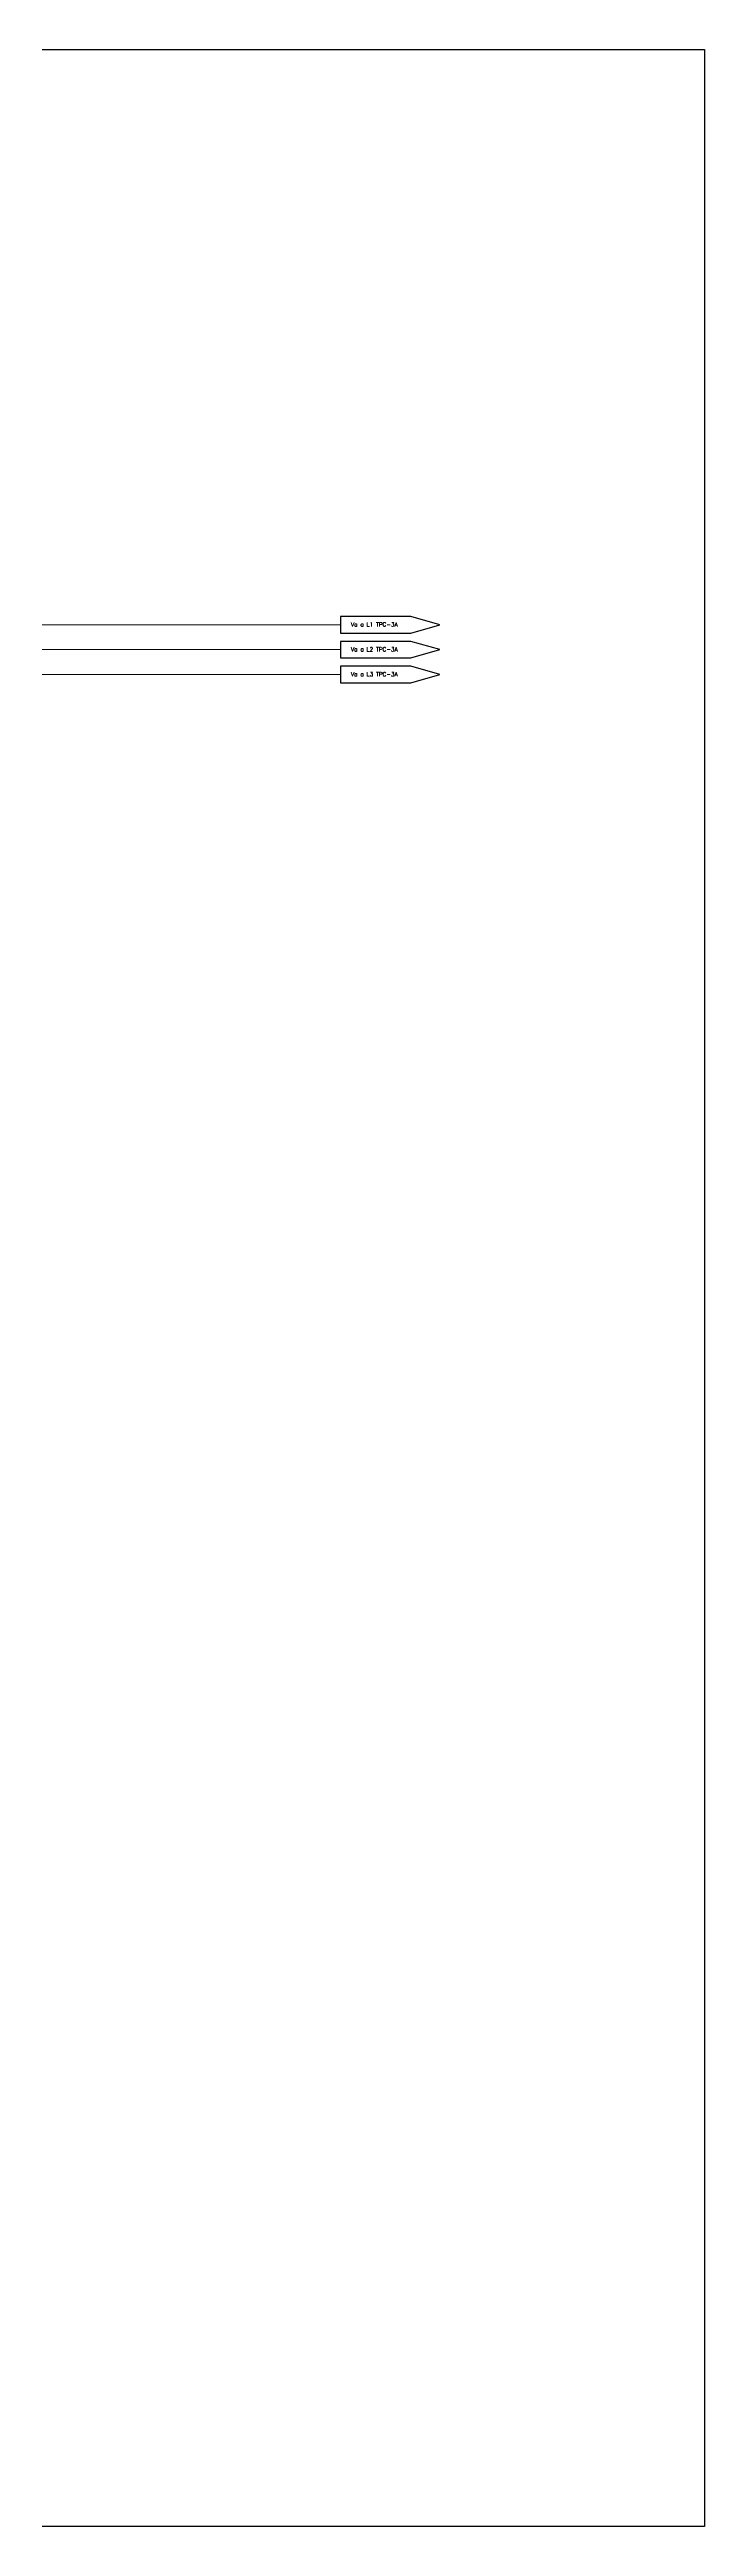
# Model space of a CAD drawing. Header units: inches. Extents: x 75782 to 87231, y -34126 to -18655.
# Drawn here: x 84316 to 85106, y -30380 to -27393 of the extents above; entities that cross this region are included whole.
import ezdxf

# ---------------------------------------------------------------- set-up
doc = ezdxf.new("R2010")
doc.units = ezdxf.units.IN
doc.header["$MEASUREMENT"] = 0
doc.layers.add('A-Cables 220V', color=6, linetype='Continuous', lineweight=18)
doc.layers.add('TEXTOS', color=7, linetype='Continuous')
doc.styles.get("Standard").update_dxf_attribs({"font": 'ROMANS.SHX'})

msp = doc.modelspace()

# ---------------------------------------------------------------- linework, layer by layer
at = {"ltscale": 0.1}
msp.add_lwpolyline([(75782.1, -27392.9), (85106.4, -27392.9), (85106.4, -30379.5), (75782.1, -30379.5)], close=True, dxfattribs=at)
msp.add_lwpolyline([(75782.1, -27392.9), (85106.4, -27392.9), (85106.4, -30379.5), (75782.1, -30379.5)], close=True, dxfattribs=at)
for points in [[(84752, -28076.5), (84667, -28076.5), (84667, -28096.5), (84752, -28096.5), (84787, -28086.5), (84752, -28076.5)], [(84752, -28106.5), (84667, -28106.5), (84667, -28126.5), (84752, -28126.5), (84787, -28116.5), (84752, -28106.5)], [(84752, -28136.5), (84667, -28136.5), (84667, -28156.5), (84752, -28156.5), (84787, -28146.5), (84752, -28136.5)]]:
    msp.add_lwpolyline(points, dxfattribs=at)
at = {"layer": 'A-Cables 220V'}
for p, q in [((77459, -28086.5), (84667, -28086.5)), ((77489, -28116.5), (84667, -28116.5)), ((77519, -28146.5), (84667, -28146.5))]:
    msp.add_line(p, q, dxfattribs=at)

# ---------------------------------------------------------------- texts
at = {"layer": 'TEXTOS', "char_height": 5, "attachment_point": 1}
for s, insert in [('\\pi7.8561;Va a L1 TPC-3A', (84672, -28083.6)), ('\\pi7.8561;Va a L2 TPC-3A', (84672, -28113.6)), ('\\pi7.8561;Va a L3 TPC-3A', (84672, -28143.6))]:
    msp.add_mtext_dynamic_manual_height_columns(s, width=81.426, gutter_width=1250, heights=[0], dxfattribs=dict(at, insert=insert))

doc.saveas('drawing.dxf')
